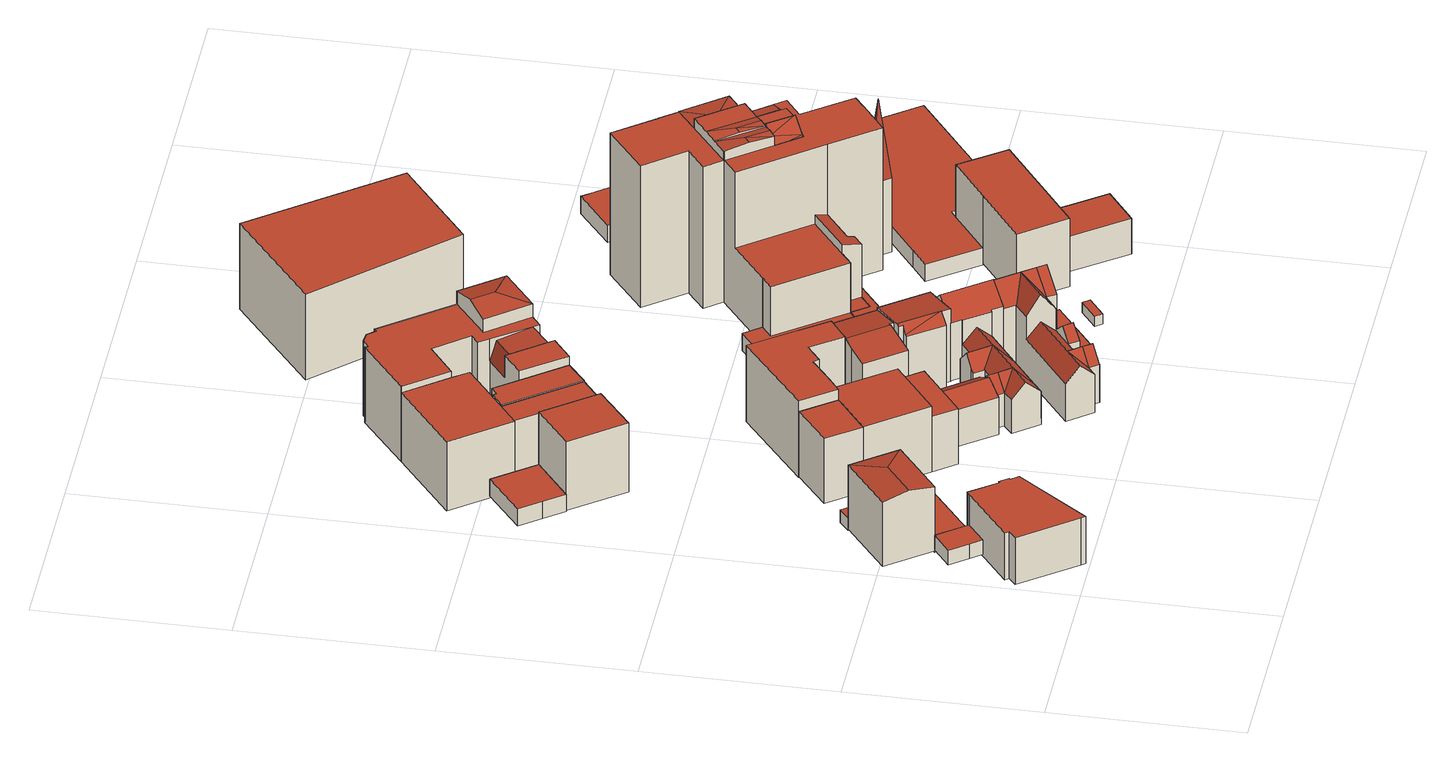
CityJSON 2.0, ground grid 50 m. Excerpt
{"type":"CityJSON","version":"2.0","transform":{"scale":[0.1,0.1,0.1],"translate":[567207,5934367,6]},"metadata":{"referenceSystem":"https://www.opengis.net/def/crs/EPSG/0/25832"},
"CityObjects":{
"building1":{"type":"Building","attributes":{"Gemeindeschluessel":"02000000","Geometrietyp2DReferenz":"3000","function":"31001_1120","roofType":"1000","measuredHeight":13.75,"storeysAboveGround":4},"geometry":[{"type":"MultiSurface","lod":"2","boundaries":[[[0,1,2,3,4,5,6,7,8,9,10,11,12,13]],[[14,15,16,17,18,19,20,21,22,23,24,25,26,27]],[[25,10,9,26]],[[26,9,8,27]],[[14,7,6,15]],[[15,6,5,16]],[[16,5,4,17]],[[17,4,3,18]],[[18,3,2,19]],[[19,2,1,20]],[[20,1,0,21]],[[22,13,12,23]],[[23,12,11,24]],[[24,11,10,25]],[[22,21,0,13]],[[14,27,8,7]]],"semantics":{"surfaces":[{"type":"RoofSurface"},{"type":"GroundSurface"},{"type":"WallSurface"}],"values":[0,1,2,2,2,2,2,2,2,2,2,2,2,2,2,2]}}]},
"building2":{"type":"Building","attributes":{"Gemeindeschluessel":"02000000","Geometrietyp2DReferenz":"3000","function":"31001_2080","roofType":"1000","measuredHeight":4.21,"storeysAboveGround":1},"geometry":[{"type":"MultiSurface","lod":"2","boundaries":[[[28,29,30,31,32]],[[33,34,35,36,37]],[[33,32,31,34]],[[34,31,30,35]],[[35,30,29,36]],[[36,29,28,37]],[[37,28,32,33]]],"semantics":{"surfaces":[{"type":"RoofSurface"},{"type":"GroundSurface"},{"type":"WallSurface"}],"values":[0,1,2,2,2,2,2]}}]},
"building3":{"type":"Building","attributes":{"Gemeindeschluessel":"02000000","Geometrietyp2DReferenz":"3000","function":"31001_2010","roofType":"3200","measuredHeight":20.22,"storeysAboveGround":6},"geometry":[{"type":"MultiSurface","lod":"2","boundaries":[[[38,39,40,41]],[[42,43,39,38]],[[44,43,42,45]],[[46,47,44,45]],[[48,47,46,41,40]],[[43,44,47,48]],[[46,45,42,38,41]],[[43,48,40,39]]],"semantics":{"surfaces":[{"type":"RoofSurface"},{"type":"WallSurface"},{"type":"GroundSurface"}],"values":[0,0,1,2,1,1,1,0]}}]},
"building4":{"type":"Building","attributes":{"Gemeindeschluessel":"02000000","Geometrietyp2DReferenz":"3000","function":"31001_2080","roofType":"1000","measuredHeight":3.69,"storeysAboveGround":1},"geometry":[{"type":"MultiSurface","lod":"2","boundaries":[[[49,50,51,52]],[[52,51,53,54]],[[54,53,55,56]],[[57,58,59,60,55,53,51,50]],[[49,52,54,56,61,62,63,64]],[[49,64,57,50]],[[62,61,60,59]],[[64,63,58,57]],[[63,62,59,58]],[[61,56,55,60]]],"semantics":{"surfaces":[{"type":"WallSurface"},{"type":"RoofSurface"},{"type":"GroundSurface"}],"values":[0,0,0,1,2,0,0,0,0,0]}}]},
"building5":{"type":"Building","attributes":{"Gemeindeschluessel":"02000000","Geometrietyp2DReferenz":"3000","function":"31001_2070","roofType":"1000","measuredHeight":19.24,"storeysAboveGround":6},"geometry":[{"type":"MultiSurface","lod":"2","boundaries":[[[65,66,67,68]],[[68,67,69,70]],[[70,69,71,72]],[[66,65,73,74]],[[74,73,72,71]],[[72,73,65,68,70]],[[74,71,69,67,66]]],"semantics":{"surfaces":[{"type":"WallSurface"},{"type":"GroundSurface"},{"type":"RoofSurface"}],"values":[0,0,0,0,0,1,2]}}]},
"building6":{"type":"Building","attributes":{"Gemeindeschluessel":"02000000","Geometrietyp2DReferenz":"3000","function":"31001_2070","roofType":"1000","measuredHeight":5.04,"storeysAboveGround":1},"geometry":[{"type":"MultiSurface","lod":"2","boundaries":[[[75,76,77,78]],[[79,80,81,82]],[[82,81,76,75]],[[83,84,78,77]],[[84,83,80,79]],[[84,79,82,75,78]],[[80,83,77,76,81]]],"semantics":{"surfaces":[{"type":"WallSurface"},{"type":"GroundSurface"},{"type":"RoofSurface"}],"values":[0,0,0,0,0,1,2]}}]},
"building7":{"type":"Building","attributes":{"Gemeindeschluessel":"02000000","Geometrietyp2DReferenz":"3000","function":"31001_2070","roofType":"1000","measuredHeight":20.3,"storeysAboveGround":6},"geometry":[{"type":"MultiSurface","lod":"2","boundaries":[[[85,86,87,88]],[[88,87,89,90]],[[86,85,91,92]],[[92,91,90,89]],[[90,91,85,88]],[[92,89,87,86]]],"semantics":{"surfaces":[{"type":"WallSurface"},{"type":"GroundSurface"},{"type":"RoofSurface"}],"values":[0,0,0,0,1,2]}}]},
"building8":{"type":"Building","attributes":{"Gemeindeschluessel":"02000000","Geometrietyp2DReferenz":"3000","function":"31001_2070","roofType":"1000","measuredHeight":19.29,"storeysAboveGround":6},"geometry":[{"type":"MultiSurface","lod":"2","boundaries":[[[93,94,95,96,97,98,99]],[[70,68,65,100,101,102,103]],[[70,99,98,68]],[[68,98,97,65]],[[65,97,96,100]],[[100,96,95,101]],[[101,95,94,102]],[[102,94,93,103]],[[70,103,93,99]]],"semantics":{"surfaces":[{"type":"RoofSurface"},{"type":"GroundSurface"},{"type":"WallSurface"}],"values":[0,1,2,2,2,2,2,2,2]}}]},
"building9":{"type":"Building","attributes":{"Gemeindeschluessel":"02000000","Geometrietyp2DReferenz":"3000","function":"31001_2070","roofType":"1000","measuredHeight":16.32,"storeysAboveGround":5},"geometry":[{"type":"MultiSurface","lod":"2","boundaries":[[[104,105,106,107,108,109,110]],[[103,102,111,112,113,114,115]],[[103,110,109,102]],[[102,109,108,111]],[[111,108,107,112]],[[112,107,106,113]],[[113,106,105,114]],[[114,105,104,115]],[[115,104,110,103]]],"semantics":{"surfaces":[{"type":"RoofSurface"},{"type":"GroundSurface"},{"type":"WallSurface"}],"values":[0,1,2,2,2,2,2,2,2]}}]},
"building10":{"type":"Building","attributes":{"Gemeindeschluessel":"02000000","Geometrietyp2DReferenz":"3000","function":"31001_2070","roofType":"1000","measuredHeight":20.34,"storeysAboveGround":4},"geometry":[{"type":"MultiSurface","lod":"2","boundaries":[[[116,117,118,119,120,121,122,123]],[[124,125,126,127,128,129,130,131]],[[125,123,122,126]],[[126,122,121,127]],[[127,121,120,128]],[[128,120,119,129]],[[129,119,118,130]],[[130,118,117,131]],[[124,131,117,116]],[[125,124,116,123]]],"semantics":{"surfaces":[{"type":"RoofSurface"},{"type":"GroundSurface"},{"type":"WallSurface"}],"values":[0,1,2,2,2,2,2,2,2,2]}}]},
"building11":{"type":"Building","attributes":{"Gemeindeschluessel":"02000000","Geometrietyp2DReferenz":"3000","function":"31001_2070","roofType":"1000","measuredHeight":18.68,"storeysAboveGround":6},"geometry":[{"type":"MultiSurface","lod":"2","boundaries":[[[132,133,134,135]],[[136,133,132,137]],[[138,139,136,137]],[[138,140,141,139]],[[141,140,142,143]],[[143,142,144,145]],[[134,145,144,135]],[[138,137,132,135,144,142,140]],[[133,136,139,141,143,145,134]]],"semantics":{"surfaces":[{"type":"WallSurface"},{"type":"GroundSurface"},{"type":"RoofSurface"}],"values":[0,0,0,0,0,0,0,1,2]}}]},
"building12":{"type":"Building","attributes":{"Gemeindeschluessel":"02000000","Geometrietyp2DReferenz":"3000","function":"31001_1010","roofType":"3100","measuredHeight":13.76,"storeysAboveGround":3},"geometry":[{"type":"MultiSurface","lod":"2","boundaries":[[[146,147,148,149,150]],[[151,152,147,146]],[[114,149,148,113]],[[153,150,149,114]],[[112,152,151,154]],[[154,151,146,150,153]],[[113,148,147,152,112]],[[113,112,154,153,114]]],"semantics":{"surfaces":[{"type":"RoofSurface"},{"type":"WallSurface"},{"type":"GroundSurface"}],"values":[0,0,1,1,1,1,1,2]}}]},
"building13":{"type":"Building","attributes":{"Gemeindeschluessel":"02000000","Geometrietyp2DReferenz":"3000","function":"31001_2070","roofType":"1000","measuredHeight":22.59,"storeysAboveGround":7},"geometry":[{"type":"MultiSurface","lod":"2","boundaries":[[[155,156,157,158]],[[158,157,159,160]],[[160,159,161,162]],[[162,161,163,164]],[[164,163,165,166]],[[167,168,169,170]],[[171,172,173,174]],[[175,173,172,169,168,176,165,163,161,159,157,156]],[[171,174,177,155,158,160,162,164,166,178,179,180,181]],[[179,178,176,168]],[[177,174,173,175]],[[170,169,172,171,181,182]],[[182,181,180,183]],[[180,179,168,167,183]],[[155,177,175,156]],[[178,166,165,176]],[[182,183,167,170]]],"semantics":{"surfaces":[{"type":"WallSurface"},{"type":"RoofSurface"},{"type":"GroundSurface"}],"values":[0,0,0,0,0,0,0,1,2,0,0,0,0,0,0,0,1]}}]},
"building14":{"type":"Building","attributes":{"Gemeindeschluessel":"02000000","Geometrietyp2DReferenz":"3000","function":"31001_2070","roofType":"1000","measuredHeight":19.08,"storeysAboveGround":6},"geometry":[{"type":"MultiSurface","lod":"2","boundaries":[[[184,185,186,187]],[[188,189,190,191]],[[188,185,184,189]],[[192,187,186,193]],[[192,193,194,195]],[[190,195,194,191]],[[186,185,188,191,194,193]],[[184,187,192,195,190,189]]],"semantics":{"surfaces":[{"type":"WallSurface"},{"type":"GroundSurface"},{"type":"RoofSurface"}],"values":[0,0,0,0,0,0,1,2]}}]},
"building15":{"type":"Building","attributes":{"Gemeindeschluessel":"02000000","Geometrietyp2DReferenz":"3000","function":"31001_1120","roofType":"3100","measuredHeight":20.65,"storeysAboveGround":5},"geometry":[{"type":"MultiSurface","lod":"2","boundaries":[[[196,197,198,199,200]],[[201,198,197,202,203,204,205,206]],[[207,200,199,208]],[[209,196,200,207]],[[210,206,205,211]],[[211,205,204,212]],[[212,204,203,213]],[[213,203,202,214]],[[215,201,206,210]],[[214,202,197,196,209]],[[208,199,198,201,215]],[[208,215,210,211,212,213,214,209,207]]],"semantics":{"surfaces":[{"type":"RoofSurface"},{"type":"WallSurface"},{"type":"GroundSurface"}],"values":[0,0,1,1,1,1,1,1,1,1,1,2]}}]},
"building16":{"type":"Building","attributes":{"Gemeindeschluessel":"02000000","Geometrietyp2DReferenz":"3000","function":"31001_1120","roofType":"3100","measuredHeight":22.08,"storeysAboveGround":5},"geometry":[{"type":"MultiSurface","lod":"2","boundaries":[[[216,217,218,219]],[[220,217,216]],[[217,221,222,218]],[[220,221,217]],[[223,224,225,226]],[[227,228,229]],[[230,231,220,232]],[[233,234,235,236,230,232,237,238]],[[239,233,238,240,241,242,243,244,245,223,226,246,247,248,249,229,250,251]],[[252,221,220,231,253,254]],[[231,230,236,255]],[[256,257,235,234,258,259,260,261]],[[262,228,227,260,259,263]],[[242,241,216,219]],[[244,243,222,221,252]],[[252,254,245,244]],[[224,223,245,254,253]],[[264,265,247,246,266]],[[267,257,256,248,247,265]],[[239,251,263,259,258]],[[262,263,251,250]],[[228,262,250,229]],[[235,257,267,255,236]],[[258,234,233,239]],[[256,261,249,248]],[[229,249,261,260,227]],[[246,226,225,268,266]],[[243,242,219,218,222]],[[240,238,237,269,270]],[[216,241,240,270]],[[267,265,264,231,255]],[[231,264,266,268]],[[231,268,225,224,253]],[[269,237,232,220]],[[269,220,216,270]]],"semantics":{"surfaces":[{"type":"RoofSurface"},{"type":"WallSurface"},{"type":"GroundSurface"}],"values":[0,0,0,0,1,1,0,1,2,0,0,0,0,1,1,1,1,1,1,1,1,1,1,1,1,1,1,1,1,1,0,0,0,0,0]}}]},
"building17":{"type":"Building","attributes":{"Gemeindeschluessel":"02000000","Geometrietyp2DReferenz":"3000","function":"31001_2010","roofType":"1000","measuredHeight":27.7,"storeysAboveGround":7},"geometry":[{"type":"MultiSurface","lod":"2","boundaries":[[[271,272,273,274,275]],[[276,277,278,279]],[[275,280,277,276]],[[281,282,280,275]],[[283,284,285,286]],[[284,287,288,285]],[[289,287,284,283]],[[127,290,291,292]],[[292,291,293,294]],[[129,295,290,127]],[[296,297,298,299]],[[299,298,300,301]],[[301,300,302,303]],[[303,302,304,305]],[[305,304,306,307]],[[275,274,281]],[[308,273,272,309]],[[310,283,286,311]],[[312,313,314,315]],[[316,288,287,289,317,307,306]],[[317,289,283,310,318,282,281,274,273,308]],[[319,320,312,315,129,127,292,294,296,299,301,303,305,307,317,308,309]],[[314,313,321,322,318,310,311,316,306,304,302,300,298,297,293,291,290,295]],[[293,297,296,294]],[[319,309,272,271,279,278,322]],[[318,322,278,277,280,282]],[[316,311,286,285,288]],[[322,321,320,319]],[[321,313,312,320]],[[271,275,276,279]],[[314,295,129,315]]],"semantics":{"surfaces":[{"type":"RoofSurface"},{"type":"WallSurface"},{"type":"GroundSurface"}],"values":[0,0,0,0,0,0,0,1,1,1,1,1,1,1,1,1,1,1,1,1,1,2,0,1,1,1,1,1,1,1,1]}}]},
"building18":{"type":"Building","attributes":{"Gemeindeschluessel":"02000000","Geometrietyp2DReferenz":"3000","function":"31001_1120","roofType":"3100","measuredHeight":23.09,"storeysAboveGround":5},"geometry":[{"type":"MultiSurface","lod":"2","boundaries":[[[323,324,325]],[[326,327,323,325]],[[323,328,329,324]],[[327,330,331,328,323]],[[332,333,334,335]],[[333,336,337,338,334]],[[339,340,341,342]],[[343,344,340,339]],[[345,326,325]],[[346,347,348,349]],[[350,331,330,351]],[[352,337,336,353]],[[324,354,355,356,357]],[[358,359,360,361]],[[362,363,364,365,356,355,366]],[[341,340,344,358,361,367]],[[368,369,370,352,353,371,372,373,350,351,374,346,349,365,364,375,360,359]],[[376,377,378,379,380,354,324,329]],[[374,351,330,327,326,345]],[[376,329,373,372]],[[350,373,329,328,331]],[[381,380,379,370,369,342]],[[368,359,358,344,343]],[[369,368,343,339,342]],[[382,375,364,363]],[[360,375,382,367,361]],[[354,380,381,383,366,355]],[[371,353,336,333,332]],[[378,377,335,334,338]],[[372,371,332,335,377,376]],[[352,370,379,378,338,337]],[[346,374,345,325,347]],[[365,349,348,357,356]],[[383,381,342,341]],[[382,363,362,341,367]],[[383,341,362,366]],[[324,357,348,347,325]]],"semantics":{"surfaces":[{"type":"RoofSurface"},{"type":"WallSurface"},{"type":"GroundSurface"}],"values":[0,0,0,0,0,0,0,0,0,1,1,1,0,1,1,0,2,0,1,1,1,1,1,1,1,1,1,1,1,1,1,1,1,0,0,0,0]}}]},
"building19":{"type":"Building","attributes":{"Gemeindeschluessel":"02000000","Geometrietyp2DReferenz":"3000","function":"31001_1120","roofType":"1000","measuredHeight":21.62,"storeysAboveGround":6},"geometry":[{"type":"MultiSurface","lod":"2","boundaries":[[[384,385,386,387]],[[385,388,389,390,386]],[[391,384,387,392]],[[393,390,389,394]],[[395,388,385,396]],[[213,397,398,212]],[[399,400,401,402]],[[403,391,392,393,394,213,212,399,402]],[[404,403,402,401]],[[400,399,212,398]],[[213,394,389,388,395,397]],[[391,403,404,396,385,384]],[[393,392,387,386,390]],[[400,398,397,395,396,404,401]]],"semantics":{"surfaces":[{"type":"RoofSurface"},{"type":"WallSurface"},{"type":"GroundSurface"}],"values":[0,0,1,1,1,1,1,2,1,1,1,1,1,0]}}]},
"building20":{"type":"Building","attributes":{"Gemeindeschluessel":"02000000","Geometrietyp2DReferenz":"3000","function":"31001_2460","roofType":"1000","measuredHeight":3.59,"storeysAboveGround":1},"geometry":[{"type":"MultiSurface","lod":"2","boundaries":[[[405,406,407,408,409,410]],[[411,412,413,414,415,416]],[[411,410,409,412]],[[412,409,408,413]],[[413,408,407,414]],[[414,407,406,415]],[[415,406,405,416]],[[416,405,410,411]]],"semantics":{"surfaces":[{"type":"RoofSurface"},{"type":"GroundSurface"},{"type":"WallSurface"}],"values":[0,1,2,2,2,2,2,2]}}]},
"building21":{"type":"Building","attributes":{"Gemeindeschluessel":"02000000","Geometrietyp2DReferenz":"3000","function":"31001_2010","roofType":"1000","measuredHeight":3,"storeysAboveGround":1},"geometry":[{"type":"MultiSurface","lod":"2","boundaries":[[[417,418,419,420]],[[421,422,423,424]],[[424,423,418,417]],[[423,422,419,418]],[[422,421,420,419]],[[421,424,417,420]]],"semantics":{"surfaces":[{"type":"GroundSurface"},{"type":"RoofSurface"},{"type":"WallSurface"}],"values":[0,1,2,2,2,2]}}]},
"building22":{"type":"Building","attributes":{"Gemeindeschluessel":"02000000","Geometrietyp2DReferenz":"3000","function":"51009_1610","roofType":"1000","measuredHeight":4.78},"geometry":[{"type":"MultiSurface","lod":"2","boundaries":[[[425,426,427,428]],[[428,427,429,430]],[[431,432,426,425]],[[433,434,435,436]],[[436,435,432,431]],[[434,433,430,429]],[[430,433,436,431,425,428]],[[434,429,427,426,432,435]]],"semantics":{"surfaces":[{"type":"WallSurface"},{"type":"GroundSurface"},{"type":"RoofSurface"}],"values":[0,0,0,0,0,0,1,2]}}]},
"building23":{"type":"Building","attributes":{"Gemeindeschluessel":"02000000","Geometrietyp2DReferenz":"3000","function":"31001_2070","roofType":"1000","measuredHeight":25.23,"storeysAboveGround":8},"geometry":[{"type":"MultiSurface","lod":"2","boundaries":[[[437,438,439,440]],[[440,439,441,442]],[[438,437,443,444]],[[444,443,442,441]],[[442,443,437,440]],[[444,441,439,438]]],"semantics":{"surfaces":[{"type":"WallSurface"},{"type":"GroundSurface"},{"type":"RoofSurface"}],"values":[0,0,0,0,1,2]}}]},
"building24":{"type":"Building","attributes":{"name":"Centrum Moschee","Gemeindeschluessel":"02000000","Geometrietyp2DReferenz":"3000","function":"31001_3040","roofType":"1000","measuredHeight":19.98,"storeysAboveGround":4},"geometry":[{"type":"MultiSurface","lod":"2","boundaries":[[[445,446,447,448]],[[448,447,449,450]],[[450,449,451,452]],[[452,451,453,454]],[[446,445,454,453]],[[454,445,448,450,452]],[[446,453,451,449,447]]],"semantics":{"surfaces":[{"type":"WallSurface"},{"type":"GroundSurface"},{"type":"RoofSurface"}],"values":[0,0,0,0,0,1,2]}}]},
"building25":{"type":"Building","attributes":{"Gemeindeschluessel":"02000000","Geometrietyp2DReferenz":"3000","function":"31001_2420","roofType":"1000","measuredHeight":10.43,"storeysAboveGround":2},"geometry":[{"type":"MultiSurface","lod":"2","boundaries":[[[455,456,457,458]],[[458,459,460,455]],[[461,462,463,464]],[[465,457,456,466]],[[467,461,464,468,465,466]],[[469,468,464,463]],[[462,461,467,470]],[[467,466,456,455,460,470]],[[465,468,469,459,458,457]],[[462,470,460,459,469,463]]],"semantics":{"surfaces":[{"type":"RoofSurface"},{"type":"WallSurface"},{"type":"GroundSurface"}],"values":[0,1,1,1,2,1,1,1,1,0]}}]},
"building26":{"type":"Building","attributes":{"Gemeindeschluessel":"02000000","Geometrietyp2DReferenz":"3000","function":"31001_2010","roofType":"1000","measuredHeight":45.57,"storeysAboveGround":11},"geometry":[{"type":"MultiSurface","lod":"2","boundaries":[[[429,471,472,473]],[[474,475,476,477,478,479]],[[480,481,482,483,484]],[[485,486,487,488]],[[482,481,489,490,491]],[[492,481,480]],[[492,489,481]],[[493,494,487,495]],[[486,496,495,487]],[[497,486,485]],[[498,499,500]],[[501,498,500]],[[497,496,486]],[[498,502,499]],[[497,503,504,495]],[[505,506,507,508]],[[509,510,511,512,513]],[[514,515,506,505]],[[515,507,506]],[[511,516,517,518,519,512]],[[520,521,522,523]],[[524,521,520]],[[525,526,522,521]],[[524,527,525,521]],[[528,529,530,531]],[[532,533,534,535]],[[472,536,537,473]],[[536,479,478,538]],[[539,476,475,540]],[[471,474,479,536,472]],[[500,541,542,501]],[[490,543,497,491]],[[497,543,502,503]],[[501,542,498]],[[544,519,518,545]],[[546,547,548,549]],[[509,550,510]],[[516,551,517]],[[552,553,554,555]],[[531,522,526,528]],[[556,557,558,559]],[[560,561,537,536,538,562,534,533]],[[563,564,565,566,567,568,569,570]],[[571,534,562,572,573,484,483,574]],[[566,565,483,482,488,487,494,508,507]],[[575,576,577,568,567,578]],[[579,527,524,520,523,580,581]],[[582,583,545,518,584]],[[585,426,586,587]],[[588,556,559,589,590,591,592,554,553,593,575,578,594]],[[595,596,597,544,545,583,558,557]],[[598,599,600,580,601,548,547,602,603,551,516,510,550,498,542,541,573,572]],[[604,582,584,605,606,546,549,607,579,581,608,609,539,540,610,611,585,587,612,571,574,613,614,615,616,577,576,617,552,555,618,619,620]],[[532,535,621,586,426,622]],[[598,572,562,538,478,477]],[[616,615,570,569]],[[615,614,563,570]],[[577,616,569,568]],[[493,495,513,512,519,544,597,515,514]],[[618,555,554,592]],[[620,619,591,590]],[[579,607,529,528,526,525,527]],[[604,620,590,589]],[[582,604,589,559,558,583]],[[619,618,592,591]],[[595,557,556,588]],[[607,549,548,601,530,529]],[[617,576,575,593]],[[552,617,593,553]],[[596,595,588,594]],[[605,584,518,517,551,603]],[[546,606,602,547]],[[606,605,603,602]],[[601,580,523,522,531,530]],[[510,516,511]],[[608,581,580,600]],[[498,550,504,503,502]],[[609,608,600,599]],[[566,507,515,597,596,594,578,567]],[[497,495,496]],[[495,504,550,509,513,495,487]],[[494,493,514,505,508]],[[541,500,499,490,489,492]],[[482,491,497,485,488]],[[573,541,492,480,484]],[[539,609,599,598,477,476]],[[613,574,483,565,564]],[[614,613,564,563]],[[610,540,475,474,471,429]],[[611,610,429,473,537,561]],[[585,611,561,560,622,426]],[[532,622,560,533]],[[571,612,621,535,534]],[[586,621,612,587]],[[502,543,490,499]]],"semantics":{"surfaces":[{"type":"RoofSurface"},{"type":"WallSurface"},{"type":"GroundSurface"}],"values":[0,0,0,0,0,0,0,0,0,0,0,0,0,0,0,0,0,0,0,0,0,0,0,0,0,1,1,1,1,1,1,1,1,1,1,1,1,1,1,1,1,0,0,1,1,1,1,1,1,0,0,0,2,0,1,1,1,1,1,1,1,1,1,1,1,1,1,1,1,1,1,1,1,1,1,1,1,1,1,1,1,1,1,1,1,1,1,1,1,1,1,1,1,1,0]}}]},
"building27":{"type":"Building","attributes":{"Gemeindeschluessel":"02000000","Geometrietyp2DReferenz":"3000","function":"31001_2050","roofType":"1000","measuredHeight":5.12,"storeysAboveGround":1},"geometry":[{"type":"MultiSurface","lod":"2","boundaries":[[[623,624,625,626]],[[627,628,624,623]],[[629,630,631,632]],[[632,631,633,634]],[[634,633,635,636]],[[636,635,637,638]],[[638,637,639,640]],[[641,642,643,644]],[[645,643,642,646,639,637,635,633,631,630,625,624,628]],[[641,644,647,627,623,626,629,632,634,636,638,640,648]],[[627,647,645,628]],[[641,648,646,642]],[[647,644,643,645]],[[648,640,639,646]],[[629,626,625,630]]],"semantics":{"surfaces":[{"type":"WallSurface"},{"type":"RoofSurface"},{"type":"GroundSurface"}],"values":[0,0,0,0,0,0,0,0,1,2,0,0,0,0,0]}}]}
},
"vertices":[
[260,196,160],[244,217,160],[248,219,160],[230,242,160],[227,238,160],[172,309,160],[167,306,160],[164,303,160],[17,189,160],[24,180,160],[1,161,160],[112,18,160],[120,8,160],[209,128,160],[164,303,22],[167,306,22],[172,309,22],[227,238,22],[230,242,22],[248,219,22],[244,217,22],[260,196,22],[209,128,22],[120,8,22],[112,18,22],[1,161,22],[24,180,22],[17,189,22],
[85,288,70],[107,259,70],[164,303,70],[106,377,70],[49,334,70],[49,334,27],[106,377,27],[164,303,27],[107,259,27],[85,288,27],
[62,434,226],[148,500,226],[160,600,213],[19,490,213],[106,377,213],[247,487,213],[247,487,24],[106,377,24],[19,490,24],[161,600,24],[161,600,213],
[166,308,19],[166,308,56],[167,306,56],[167,306,19],[164,303,56],[164,303,19],[106,377,56],[106,377,19],[333,438,56],[192,625,56],[161,600,56],[247,487,56],[247,487,19],[161,600,19],[192,625,19],[333,438,19],
[427,671,22],[427,671,214],[414,661,214],[414,661,22],[323,592,214],[323,592,22],[259,676,214],[259,676,22],[361,757,22],[361,757,214],
[47,1393,15],[47,1393,65],[160,1482,65],[160,1482,15],[128,1289,15],[128,1289,65],[89,1340,65],[89,1340,15],[242,1376,65],[242,1376,15],
[345,1242,17],[345,1242,220],[233,1153,220],[233,1153,17],[128,1289,220],[128,1289,17],[242,1376,17],[242,1376,220],
[437,443,215],[580,552,215],[537,609,215],[467,701,215],[427,671,215],[414,661,215],[323,592,215],[467,701,22],[537,609,22],[580,552,22],[437,443,22],
[480,385,185],[533,425,185],[554,441,185],[611,485,185],[624,495,185],[580,552,185],[437,443,185],[624,495,22],[611,485,22],[554,441,22],[533,425,22],[480,385,22],
[202,1428,213],[329,1526,213],[388,1572,213],[358,1612,213],[279,1714,213],[275,1719,213],[274,1720,213],[88,1576,213],[202,1428,9],[88,1576,9],[274,1720,9],[275,1719,9],[279,1714,9],[358,1612,9],[388,1572,9],[329,1526,9],
[283,1349,15],[283,1349,202],[215,1438,202],[215,1438,15],[271,1339,202],[271,1339,15],[345,1242,15],[345,1242,202],[413,1295,15],[413,1295,202],[276,1473,15],[276,1473,202],[270,1481,15],[270,1481,202],
[660,341,160],[572,455,160],[554,441,146],[533,425,131],[621,311,131],[699,371,131],[611,485,131],[621,311,22],[699,371,22],
[572,761,19],[572,761,245],[543,739,245],[543,739,19],[530,751,245],[530,751,19],[467,701,245],[467,701,19],[427,671,245],[427,671,19],[361,757,245],[361,757,19],[656,811,184],[656,811,245],[709,739,245],[709,739,184],[666,707,19],[666,707,245],[649,694,245],[649,694,19],[589,774,245],[572,924,245],[589,774,19],[572,924,19],[656,811,19],[682,830,19],[736,759,19],[736,759,184],[682,830,184],
[471,1342,205],[471,1342,14],[341,1510,14],[341,1510,205],[413,1295,14],[413,1295,205],[276,1473,205],[276,1473,14],[321,1495,205],[321,1495,14],[315,1503,14],[315,1503,205],
[667,541,210],[742,598,227],[667,696,227],[638,675,221],[592,640,210],[671,700,226],[747,602,226],[754,593,226],[823,645,210],[736,759,210],[666,707,226],[592,640,21],[638,675,21],[667,541,21],[666,707,21],[736,759,21],[823,645,21],[754,593,21],[747,602,21],[671,700,21],
[659,304,119],[686,325,159],[669,348,159],[641,327,119],[712,292,159],[714,346,119],[697,369,119],[727,392,22],[727,392,119],[735,398,130],[735,398,22],[910,530,192],[910,530,191],[910,530,22],[795,303,119],[798,357,159],[709,239,119],[894,377,22],[894,377,194],[891,375,191],[891,375,119],[681,217,119],[681,217,22],[913,351,22],[631,281,22],[659,304,22],[641,327,22],[697,369,22],[715,345,22],[745,367,22],[783,434,22],[802,410,22],[842,441,22],[824,465,22],[978,441,22],[998,415,22],[715,345,120],[744,369,119],[745,367,120],[866,408,159],[842,441,192],[842,440,191],[913,351,194],[954,383,243],[867,498,243],[824,465,192],[978,441,191],[998,415,191],[801,411,119],[802,410,120],[783,434,119],[842,440,120],[755,413,159],[655,250,159],[631,281,120],
[447,1496,231],[388,1450,231],[471,1342,231],[531,1388,231],[519,1403,231],[458,1482,221],[520,1530,221],[509,1544,166],[447,1496,166],[579,1450,231],[531,1388,166],[590,1435,166],[619,1457,270],[631,1552,286],[588,1606,286],[534,1564,270],[724,1541,270],[641,1648,270],[725,1540,270],[275,1719,231],[276,1720,231],[276,1720,9],[275,1721,231],[275,1721,9],[358,1612,231],[423,1836,9],[423,1836,231],[428,1829,231],[428,1829,9],[450,1845,231],[450,1845,9],[477,1842,231],[477,1842,9],[495,1821,231],[495,1821,9],[502,1827,231],[502,1827,9],[471,1342,9],[388,1450,9],[619,1457,231],[534,1564,231],[515,1590,9],[515,1590,231],[444,1677,231],[444,1677,9],[641,1648,231],[725,1540,9],[590,1435,231],[509,1544,9],[491,1570,9],[491,1570,231],[509,1544,231],
[828,142,160],[803,174,160],[799,120,120],[817,98,120],[845,119,160],[856,163,121],[855,163,121],[846,119,158],[873,140,121],[902,161,123],[930,182,156],[912,205,156],[885,185,123],[953,200,128],[957,202,123],[940,226,123],[983,258,186],[1026,290,240],[1001,323,240],[983,259,186],[1000,235,185],[1043,267,240],[816,97,120],[798,121,9],[798,121,121],[771,101,121],[771,101,9],[873,140,9],[846,119,9],[957,202,9],[953,200,9],[915,259,160],[891,291,120],[722,164,120],[747,132,160],[1086,300,186],[1086,300,9],[998,415,9],[998,415,186],[933,323,186],[934,324,186],[934,324,9],[722,164,9],[891,291,186],[955,383,240],[1000,235,9],[983,259,9],[939,226,9],[902,161,9],[884,185,9],[855,163,9],[816,97,9],[913,351,9],[884,185,121],[885,185,120],[940,226,120],[939,226,120],[940,227,120],[940,227,186],[913,351,187],[915,259,240],
[789,470,210],[808,485,237],[727,558,213],[725,556,211],[737,580,237],[732,577,231],[740,567,231],[789,470,21],[725,556,21],[740,567,21],[732,577,21],[737,580,235],[808,485,235],[754,593,231],[823,645,218],[910,530,21],[910,530,218],[824,465,235],[824,465,21],[809,486,21],[809,486,235],
[991,150,53],[1124,250,53],[1086,300,53],[1000,235,53],[957,202,53],[953,200,53],[953,200,17],[957,202,17],[1000,235,17],[1086,300,17],[1124,250,17],[991,150,17],
[1108,160,25],[1161,200,25],[1174,183,25],[1121,143,25],[1121,143,55],[1174,183,55],[1161,200,55],[1108,160,55],
[935,687,16],[935,687,63],[1010,745,63],[1010,745,16],[1043,702,63],[1043,702,16],[979,629,16],[979,629,63],[1108,752,16],[1108,752,63],[1120,737,63],[1120,737,16],
[1127,1857,7],[1127,1857,260],[894,1677,260],[894,1677,7],[577,2009,260],[577,2009,7],[846,2219,7],[846,2219,260],
[1329,475,22],[1329,475,222],[1446,562,222],[1446,562,22],[1532,446,222],[1532,446,22],[1269,250,222],[1269,250,22],[1181,365,222],[1181,365,22],
[1447,291,81],[1518,344,81],[1474,403,81],[1403,350,81],[1403,350,132],[1447,291,132],[1517,196,28],[1517,196,132],[1422,125,132],[1422,125,28],[1474,403,28],[1518,344,28],[1447,290,28],[1307,279,28],[1307,279,132],[1447,290,132],
[1078,728,63],[1045,771,63],[1011,744,63],[1078,728,219],[1108,752,219],[1096,767,225],[1179,831,225],[1158,858,237],[1045,771,237],[1112,1012,462],[1131,1026,462],[1108,1096,458],[1071,1067,458],[1070,1066,458],[1149,1041,463],[1167,1054,463],[1143,1123,460],[1108,1096,460],[1172,971,462],[1184,980,460],[1191,985,458],[1154,957,458],[1276,1052,460],[1192,1161,460],[1226,1013,460],[1208,999,463],[1191,985,460],[1210,899,432],[1172,971,446],[1154,957,424],[1203,894,424],[1239,921,468],[1239,921,460],[1274,949,460],[1234,1107,439],[1242,1113,439],[1254,1210,433],[1192,1161,433],[1274,949,431],[1280,954,432],[1300,969,436],[1251,1033,436],[1226,1013,431],[1276,1052,433],[1339,1101,433],[1319,984,432],[1325,989,431],[1312,1006,431],[1276,1052,431],[1320,745,230],[1351,736,460],[1351,771,221],[1319,746,221],[1352,703,230],[1384,727,226],[1384,728,221],[1352,703,226],[1384,728,63],[1389,731,63],[1356,774,63],[1351,771,63],[877,917,63],[877,917,209],[911,943,209],[911,943,63],[1045,771,209],[1011,744,209],[1158,858,209],[1096,767,12],[1108,752,12],[1154,957,432],[1203,894,432],[1191,985,468],[1276,1052,208],[1312,1006,208],[1386,798,12],[1386,798,432],[1355,774,432],[1355,774,12],[1274,949,432],[1325,989,432],[1381,1474,12],[1381,1474,63],[1397,1453,63],[1397,1453,12],[1485,1113,63],[1485,1113,208],[1426,1067,208],[1426,1067,63],[1009,744,209],[1010,745,209],[1024,1031,209],[1095,1157,431],[1036,1112,431],[1071,1067,431],[1254,1210,431],[1220,1253,431],[1220,1252,431],[1138,1358,431],[1014,1261,431],[911,943,12],[1024,1031,432],[1070,1066,432],[1071,1067,12],[1317,1328,63],[1317,1328,12],[1220,1252,12],[1220,1253,63],[1352,703,12],[1319,746,432],[1319,746,12],[1413,1085,12],[1413,1085,208],[1312,1006,12],[935,687,12],[769,903,63],[769,903,12],[1351,1285,63],[1457,1027,63],[1582,1125,63],[1501,1229,63],[1545,1263,63],[1271,1388,63],[1254,1210,63],[1351,1285,208],[1254,1210,208],[1339,1101,208],[1179,831,432],[1180,831,432],[1273,711,432],[1356,774,432],[1294,920,432],[1347,961,432],[1457,1027,12],[1347,961,12],[1294,920,12],[1389,731,12],[1273,711,12],[1180,831,12],[1043,702,12],[1010,745,12],[877,987,12],[1036,1112,12],[1095,1157,12],[1014,1261,12],[1138,1358,12],[1271,1388,12],[1545,1263,12],[1501,1229,12],[1582,1125,12],[877,987,63],[1009,744,63],
[1236,600,16],[1236,600,67],[1289,639,67],[1289,639,16],[1329,475,16],[1329,475,67],[1428,742,16],[1428,742,67],[1435,732,67],[1435,732,16],[1485,770,67],[1485,770,16],[1628,879,67],[1628,879,16],[1629,878,67],[1629,878,16],[1724,949,67],[1724,949,16],[1609,503,16],[1609,503,67],[1553,461,67],[1553,461,16],[1466,577,67],[1898,721,67],[1466,577,16],[1898,721,16]
]}
